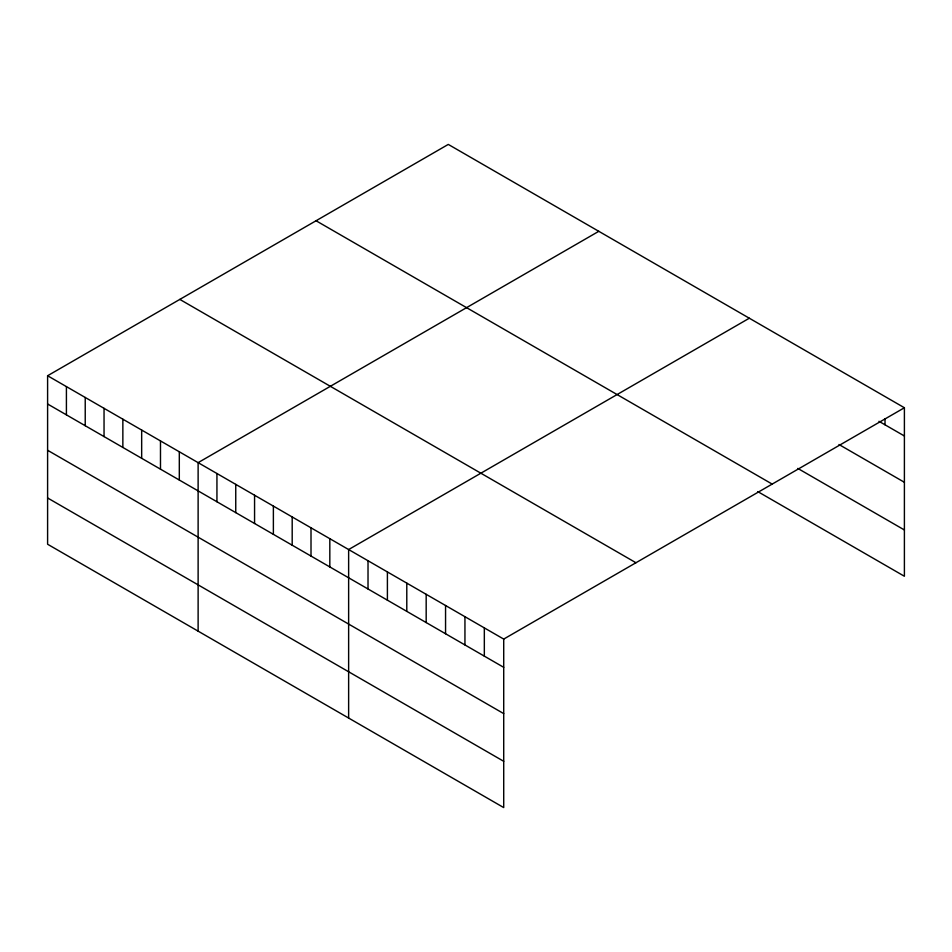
<?xml version="1.0" encoding="UTF-8"?>
<svg xmlns="http://www.w3.org/2000/svg" width="952" height="952" viewBox="0 0 952 952"><rect width="100%" height="100%" fill="white"/><g stroke="black" fill="none" stroke-linecap="round" stroke-linejoin="round"><path stroke-width="1.43" d="M47.6 375.743L503.715 639.089L503.715 807.582L47.6 544.246L47.6 375.743L448.285 144.418L904.4 407.753L904.4 576.257L757.804 491.613M598.796 231.312L198.123 462.648L198.123 631.152M749.319 318.218L348.634 549.554L348.634 718.046M503.715 639.089L904.4 407.753M878.958 421.308L904.4 435.992M838.974 444.513L904.4 482.283M797.788 468.408L904.4 529.966M316.052 220.757L772.179 484.092M179.821 299.404L635.948 562.739M47.6 403.993L503.715 667.328M47.6 450.272L503.715 713.607M47.6 497.967L503.715 761.303M885.015 418.856L885.015 424.806M484.33 627.892L484.33 656.142M464.945 616.706L464.945 644.944M445.56 605.508L445.56 633.758M426.175 594.322L426.175 622.56M406.79 583.124L406.79 611.374M387.404 571.938L387.404 600.177M368.019 560.74L368.019 588.99M329.82 538.689L329.82 566.928M311.007 527.824L311.007 556.063M292.193 516.96L292.193 545.21M273.379 506.095L273.379 534.346M254.565 495.23L254.565 523.481M235.751 484.378L235.751 512.616M216.937 473.513L216.937 501.752M179.309 451.783L179.309 480.034M160.483 440.919L160.483 469.169M141.669 430.066L141.669 458.305M122.856 419.201L122.856 447.44M104.042 408.337L104.042 436.575M85.228 397.472L85.228 425.722M66.414 386.607L66.414 414.858"/></g></svg>
